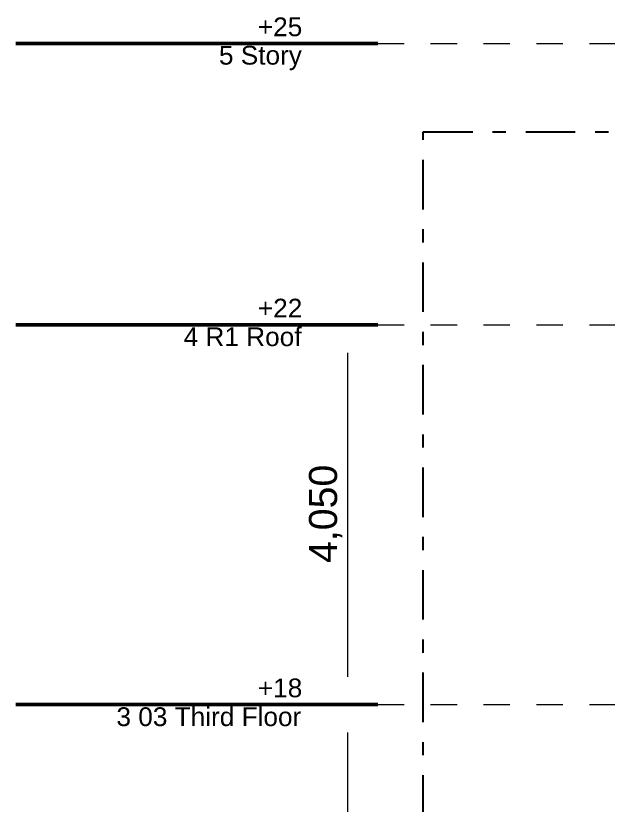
# Model space of a CAD drawing. Header units: millimetres. Extents: x -48147 to 1468943, y -496296 to 18123.
# Drawn here: x 1384054 to 1390375, y -480218 to -471799 of the extents above; entities that cross this region are included whole.
import ezdxf

# ---------------------------------------------------------------- set-up
doc = ezdxf.new("R2010")
doc.units = ezdxf.units.MM
doc.header["$MEASUREMENT"] = 0
for name, pattern in [('Dashed', [2822.222233, 1411.111116, -1411.111116]), ('Double Dashed', [1093.611073, 529.166651, -211.666656, 141.111112, -211.666656]), ('Wipeout_Contour', [1000, 0, -1000])]:
    doc.linetypes.add(name, pattern=pattern)
doc.layers.add('0_Pen_No__105', color=7, linetype='Continuous', lineweight=15, true_color=0xa6a6a6)
doc.layers.add('0_Pen_No__25', color=7, linetype='Continuous', lineweight=50, true_color=0x2a2a2a)
for name, color, linetype, lineweight in [('0_Pen_No__6', 7, 'Continuous', 35), ('A-95-D_1_100_Pen_No__1', 7, 'Continuous', 13), ('A-95-P_Drawing_Pen_No__194', 7, 'Continuous', 25), ('A-95-P_Text_1_50_GA_Pen_No__1', 7, 'Continuous', 13)]:
    doc.layers.add(name, color=color, linetype=linetype, lineweight=lineweight)
doc.layers.add('A-95-D_1_100', color=7, linetype='Continuous')
doc.layers.add('A-95-P_Drawing', color=7, linetype='Continuous')
doc.styles.add('GENERATED_STYLE_1', font='')
doc.styles.add('GENERATED_STYLE_2', font='')
doc.styles.get('GENERATED_STYLE_1').set_extended_font_data('Arial')
doc.styles.get('GENERATED_STYLE_2').set_extended_font_data('Swis721 BT')
doc.dimstyles.new('GENERATED_STYLE__2', dxfattribs={"dimtxt": 300, "dimasz": 95, "dimexe": 0.18, "dimexo": 0, "dimgap": 0.09, "dimtad": 1, "dimdec": 0, "dimzin": 0, "dimdsep": 46, "dimtxsty": 'GENERATED_STYLE_1', "dimblk": 'ARROWHEAD_2', "dimblk1": 'ARROWHEAD_2', "dimblk2": 'ARROWHEAD_2', "dimcen": 0.09, "dimclrd": 7, "dimclre": 7, "dimclrt": 7, "dimadec": 0, "dimazin": 0, "dimtfac": 1, "dimtdec": 4, "dimtmove": 0, "dimatfit": 3, "dimfxl": 1, "dimtolj": 1, "dimtzin": 0, "dimarcsym": 0})

# ---------------------------------------------------------------- blocks, each defined once
blk = doc.blocks.new('*D856', base_point=(1411454.5, -491295.5))
at = {"layer": 'A-95-D_1_100_Pen_No__1', "linetype": 'Continuous'}
for p, q in [((1387535.7, -479109.4), (1387660.7, -479181.6)), ((1387691.9, -479145.5), (1387504.4, -479145.5)), ((1387598.2, -483195.5), (1387598.2, -479145.5)), ((1387535.7, -483159.4), (1387660.7, -483231.6)), ((1387691.9, -483195.5), (1387504.4, -483195.5))]:
    blk.add_line(p, q, dxfattribs=at)
at = {"layer": 'A-95-D_1_100_Pen_No__1', "insert": (1387538.2, -481685.3), "char_height": 300, "attachment_point": 7, "rotation": 90, "style": 'GENERATED_STYLE_1'}
blk.add_mtext('\\A1;{\\fArial|b0|i0|c0|p34;4,050}', dxfattribs=at)
blk = doc.blocks.new('ARROWHEAD_2')
at = {"color": 0, "linetype": 'Continuous', "lineweight": 0}
for p, q in [((0, 0), (-1, 0)), ((-0.378, -0.655), (0.378, 0.655))]:
    blk.add_line(p, q, dxfattribs=at)
blk = doc.blocks.new('*D857', base_point=(1411454.5, -491295.5))
at = {"layer": 'A-95-D_1_100_Pen_No__1', "linetype": 'Continuous'}
for p, q in [((1387660.7, -475131.6), (1387535.7, -475059.4)), ((1387598.2, -475095.5), (1387598.2, -475034.4)), ((1387691.9, -475095.5), (1387504.4, -475095.5)), ((1387598.2, -479145.5), (1387598.2, -475095.5)), ((1387535.7, -479109.4), (1387660.7, -479181.6)), ((1387691.9, -479145.5), (1387504.4, -479145.5))]:
    blk.add_line(p, q, dxfattribs=at)
at = {"layer": 'A-95-D_1_100_Pen_No__1', "insert": (1387538.2, -477635.3), "char_height": 300, "attachment_point": 7, "rotation": 90, "style": 'GENERATED_STYLE_1'}
blk.add_mtext('\\A1;{\\fArial|b0|i0|c0|p34;4,050}', dxfattribs=at)
blk = doc.blocks.new('S-34 Building Section_STORY_MARKER', base_point=(1411454.5, -491295.5))
at = {"layer": '0_Pen_No__105', "linetype": 'Dashed', "ltscale": 0.2}
for p, q in [((1387916.2, -472095.5), (1445948.4, -472095.5)), ((1387916.2, -475095.5), (1445948.4, -475095.5)), ((1387916.2, -479145.5), (1445948.4, -479145.5))]:
    blk.add_line(p, q, dxfattribs=at)
at = {"layer": '0_Pen_No__25', "linetype": 'Continuous'}
for p, q in [((1387916.2, -472095.5), (1387816.2, -472095.5)), ((1387916.2, -475095.5), (1387816.2, -475095.5)), ((1387916.2, -479145.5), (1387816.2, -479145.5))]:
    blk.add_line(p, q, dxfattribs=at)
at = {"color": 254, "linetype": 'Wipeout_Contour', "lineweight": 0, "ltscale": 5856350.135678543}
blk.add_wipeout([(1384054.2, -471799), (1384054.2, -472392), (1387716.2, -472392), (1387716.2, -471799)], dxfattribs=at)
at = {"color": 254, "linetype": 'Wipeout_Contour', "lineweight": 0, "ltscale": 5860230.553764375}
blk.add_wipeout([(1384054.2, -474799), (1384054.2, -475392), (1387716.2, -475392), (1387716.2, -474799)], dxfattribs=at)
at = {"color": 254, "linetype": 'Wipeout_Contour', "lineweight": 0, "ltscale": 5865503.989113667}
blk.add_wipeout([(1384054.2, -478849), (1384054.2, -479442), (1387716.2, -479442), (1387716.2, -478849)], dxfattribs=at)
at = {"layer": '0_Pen_No__25', "linetype": 'Continuous'}
for p, q in [((1384054.2, -472095.5), (1387116.2, -472095.5)), ((1387516.2, -472095.5), (1387116.2, -472095.5)), ((1387516.2, -472095.5), (1387716.2, -472095.5)), ((1387816.2, -472095.5), (1387716.2, -472095.5)), ((1384054.2, -475095.5), (1387116.2, -475095.5)), ((1387516.2, -475095.5), (1387116.2, -475095.5)), ((1387516.2, -475095.5), (1387716.2, -475095.5)), ((1387816.2, -475095.5), (1387716.2, -475095.5)), ((1384054.2, -479145.5), (1387116.2, -479145.5)), ((1387516.2, -479145.5), (1387116.2, -479145.5)), ((1387516.2, -479145.5), (1387716.2, -479145.5)), ((1387816.2, -479145.5), (1387716.2, -479145.5))]:
    blk.add_line(p, q, dxfattribs=at)
at = {"layer": '0_Pen_No__6', "char_height": 200, "attachment_point": 1, "style": 'GENERATED_STYLE_2'}
for s, insert in [('\\A1;{\\fSwis721 BT|b0|i0|c0|p34;+25}', (1386637.2, -471816.7)), ('\\A1;{\\fSwis721 BT|b0|i0|c0|p34;5 Story}', (1386221.7, -472119.7)), ('\\A1;{\\fSwis721 BT|b0|i0|c0|p34;+22}', (1386637.2, -474816.7)), ('\\A1;{\\fSwis721 BT|b0|i0|c0|p34;4 R1 Roof}', (1385844.9, -475121.9)), ('\\A1;{\\fSwis721 BT|b0|i0|c0|p34;+18}', (1386637.2, -478866.7)), ('\\A1;{\\fSwis721 BT|b0|i0|c0|p34;3 03 Third Floor}', (1385128.1, -479174.1))]:
    blk.add_mtext(s, dxfattribs=dict(at, insert=insert))

msp = doc.modelspace()

# ---------------------------------------------------------------- texts
at = {"layer": 'A-95-P_Text_1_50_GA_Pen_No__1', "linetype": 'Continuous', "insert": (1388436.1, -473090), "char_height": 250, "width": 5464.297, "attachment_point": 1, "line_spacing_factor": 0.844702, "style": 'GENERATED_STYLE_2'}
msp.add_mtext('\\A1;{\\fSwis721 BT|b0|i0|c0|p34;For external wall detail see:\\P\\fSwis721 BT|b0|i0|c0|p34;EC-MA-00-ZZ-DR-A-25151}', dxfattribs=at)

# ---------------------------------------------------------------- dimensions: what is measured, and where the dimension line sits
at = {"layer": 'A-95-D_1_100', "linetype": 'Continuous'}
for base, p1, p2, picture, middle in [((1387598.2, -475095.5), (1387807.7, -479145.5), (1387959.8, -475095.5), '*D857', (1387388.2, -477066.2)), ((1387598.2, -479145.5), (1387937.8, -483195.5), (1387807.7, -479145.5), '*D856', (1387388.2, -481116.2))]:
    dim = msp.add_linear_dim(base=base, p1=p1, p2=p2, angle=90, dimstyle='GENERATED_STYLE__2', dxfattribs=at)
    dim.commit()
    dim.dimension.update_dxf_attribs({"geometry": picture, "text_midpoint": middle, "dimtype": 160, "text_rotation": 90})

# ---------------------------------------------------------------- next in the draw order: wipeouts: each hides what was drawn before it
at = {"color": 254, "linetype": 'Wipeout_Contour', "lineweight": 0, "ltscale": 5891844.902481306}
msp.add_wipeout([(1388401, -473037.1), (1394564.7, -473037.1), (1394564.7, -492986.9), (1388401, -492986.9)], dxfattribs=at).dxf.layer = 'A-95-P_Drawing'

# ---------------------------------------------------------------- next in the draw order: linework, layer by layer
at = {"layer": 'A-95-P_Drawing_Pen_No__194', "linetype": 'Double Dashed', "flags": 128}
msp.add_lwpolyline([(1388401, -473037.1), (1394564.7, -473037.1), (1394564.7, -492986.9), (1388401, -492986.9)], close=True, dxfattribs=at)

# ---------------------------------------------------------------- next in the draw order: block references
at = {"linetype": 'Continuous', "lineweight": 0}
msp.add_blockref('S-34 Building Section_STORY_MARKER', (1411454.5, -491295.5), dxfattribs=at)

doc.saveas('drawing.dxf')
